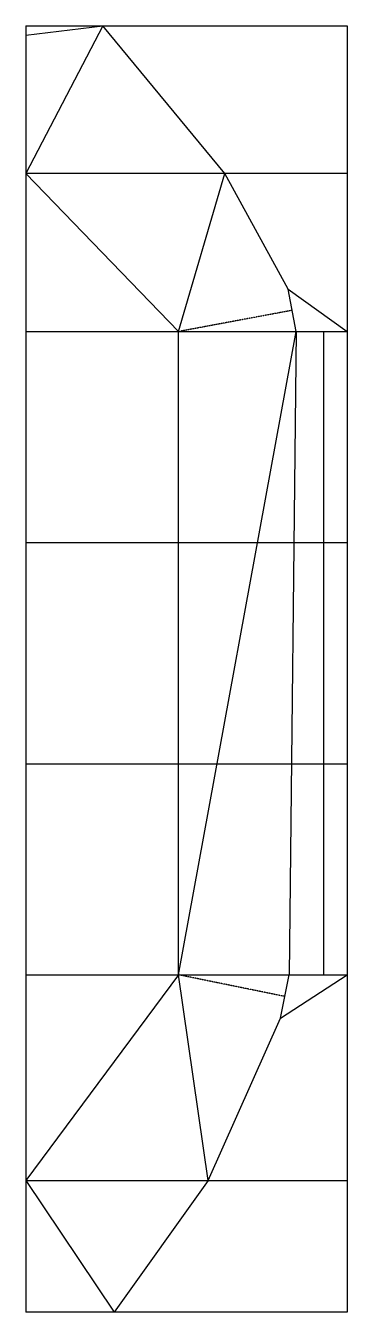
# Model space of a CAD drawing. Header units: millimetres. Extents: x 0 to 610, y -1860 to 580.
import ezdxf

# ---------------------------------------------------------------- set-up
doc = ezdxf.new("R2010")
doc.units = ezdxf.units.MM
doc.linetypes.add('DASHED', pattern=[0.75, 0.5, -0.25])
doc.layers.get('0').update_dxf_attribs({"linetype": 'CONTINUOUS'})

msp = doc.modelspace()

# ---------------------------------------------------------------- linework, layer by layer
for p, q in [((0, 580), (0, -1860)), ((0, 580), (610, 580)), ((0, 580), (0, 561.9)), ((0, 561.9), (146.1, 580)), ((610, 580), (610, -1860)), ((610, 300), (0, 300)), ((498, 80.4), (377.6, 300)), ((513, 0), (498, 80.4)), ((498, 80.4), (610, 0)), ((0, 0), (610, 0)), ((290, -1220), (290, 0)), ((290, -1220), (513, 0)), ((513, 0), (500, -1220)), ((565, 0), (565, -1220)), ((0, -400), (610, -400)), ((0, -820), (610, -820)), ((0, -1220), (610, -1220)), ((290, -1220), (0, -1610)), ((346.3, -1610), (290, -1220)), ((483.3, -1302.3), (500, -1220)), ((483.3, -1302.3), (610, -1220)), ((346.3, -1610), (483.3, -1302.3)), ((0, -1610), (610, -1610)), ((0, -1610), (167.6, -1860)), ((346.3, -1610), (167.6, -1860)), ((610, -1860), (0, -1860))]:
    msp.add_line(p, q)
at = {"linetype": 'DASHED'}
for p, q in [((505.5, 40.2), (290, 0)), ((491.7, -1261.1), (290, -1220))]:
    msp.add_line(p, q, dxfattribs=at)
msp.add_lwpolyline([(0, 300), (290, 0), (377.6, 300), (146.1, 580)], close=True)

doc.saveas('drawing.dxf')
